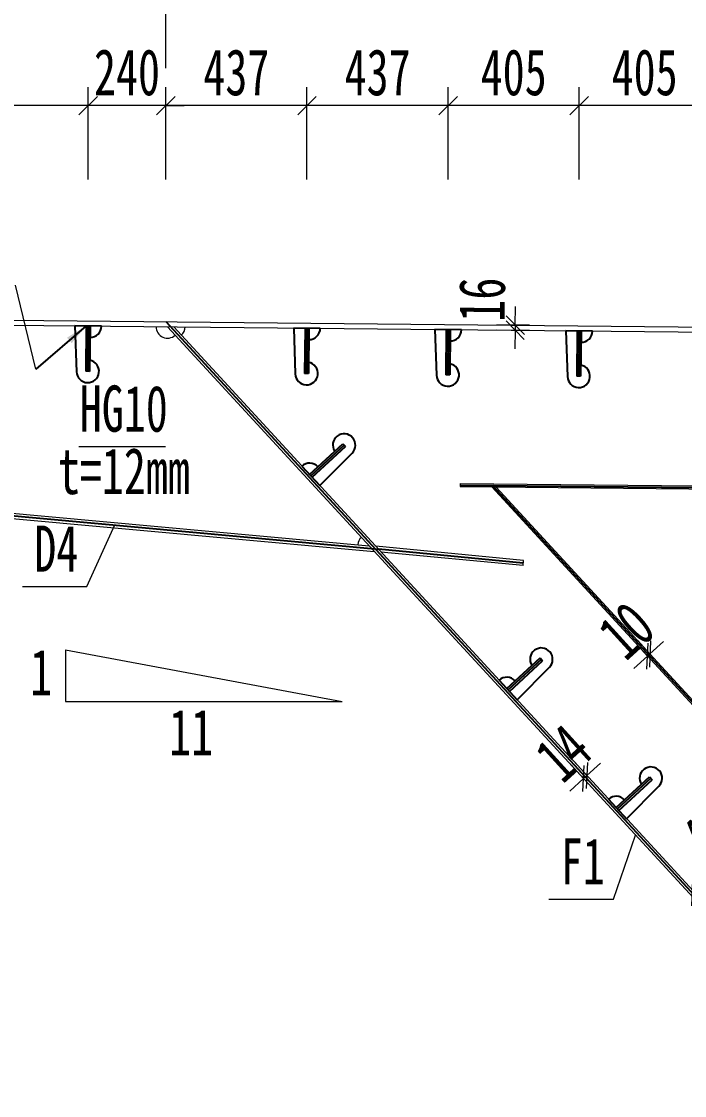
# Model space of a CAD drawing. Header units: millimetres. Extents: x -89049 to 410567, y -307459 to -100425.
# Drawn here: x 131561 to 133611, y -144279 to -140960 of the extents above; entities that cross this region are included whole.
import ezdxf
from ezdxf.enums import TextEntityAlignment as Align

# ---------------------------------------------------------------- set-up
doc = ezdxf.new("R2010")
doc.units = ezdxf.units.MM
doc.layers.get('Defpoints').update_dxf_attribs({"color": 8})
for name, color, linetype, lineweight in [('Dim', 4, 'Continuous', 15), ('文字', 7, 'Continuous', 15), ('细实线', 4, 'Continuous', 15), ('钢板粗线', 1, 'Continuous', 25), ('钢板细线', 6, 'Continuous', 15)]:
    doc.layers.add(name, color=color, linetype=linetype, lineweight=lineweight)
doc.styles.add('111', font='', dxfattribs={"width": 0.7})
doc.styles.add('BM_Dim', font='', dxfattribs={"width": 0.85})
doc.styles.get("Standard").update_dxf_attribs({"font": ''})
doc.styles.get('111').set_extended_font_data('仿宋_GB2312')
doc.styles.get('BM_Dim').set_extended_font_data('仿宋_GB2312')
doc.styles.get('Standard').set_extended_font_data('仿宋_GB2312')
doc.dimstyles.new('200', dxfattribs={"dimscale": 0, "dimtxt": 2.5, "dimasz": 1, "dimexe": 1, "dimexo": 1, "dimgap": 0.6, "dimtad": 1, "dimdec": 0, "dimdsep": 46, "dimtxsty": '111', "dimblk": 'OBLIQUE', "dimcen": 0, "dimclrd": 4, "dimclre": 4, "dimclrt": 4, "dimadec": 1, "dimazin": 2, "dimtfac": 1, "dimtdec": 0, "dimtix": 1, "dimtmove": 2, "dimatfit": 3, "dimfxl": 4, "dimfxlon": 1, "dimtolj": 1, "dimlwd": -1, "dimlwe": -1, "dimarcsym": 0})
doc.dimstyles.new('MSteel_1.0_1.0', dxfattribs={"dimtxt": 3, "dimasz": 1.2, "dimexe": 1, "dimexo": 1, "dimgap": 1, "dimtad": 3, "dimtoh": 1, "dimdec": 0, "dimzin": 0, "dimdsep": 46, "dimtxsty": 'Standard', "dimblk": 'ARCHTICK', "dimcen": 0.09, "dimclrd": 3, "dimclre": 3, "dimadec": 0, "dimazin": 0, "dimtfac": 1, "dimtdec": 4, "dimtofl": 0, "dimtmove": 0, "dimatfit": 3, "dimfxl": 1, "dimtolj": 1, "dimtzin": 0, "dimarcsym": 0})

# ---------------------------------------------------------------- blocks, each defined once
blk = doc.blocks.new('_Oblique')
at = {"color": 0, "linetype": 'ByBlock', "lineweight": -2}
blk.add_line((-0.5, -0.5), (0.5, 0.5), dxfattribs=at)
blk = doc.blocks.new('*D3224')
at = {"layer": 'Defpoints', "color": 0, "transparency": 16777216}
for p in [(132007.1, -140875.7), (132007.1, -141851.7), (129151.6, -141866.8)]:
    blk.add_point(p, dxfattribs=at)
at = {"layer": '细实线', "color": 4, "transparency": 16777216}
for p, q in [((129151.6, -141104.3), (129151.6, -140818.6)), ((132007.1, -141104.3), (132007.1, -140818.6)), ((129151.6, -140875.7), (132007.1, -140875.7))]:
    blk.add_line(p, q, dxfattribs=at)
at = {"layer": '细实线', "color": 4, "transparency": 16777216, "xscale": 57.14285714285715, "yscale": 57.14285714285715, "zscale": 57.14285714285715, "rotation": 180}
blk.add_blockref('_Oblique', (129151.6, -140875.7), dxfattribs=at)
at = {"layer": '细实线', "color": 4, "transparency": 16777216, "xscale": 57.14285714285715, "yscale": 57.14285714285715, "zscale": 57.14285714285715}
blk.add_blockref('_Oblique', (132007.1, -140875.7), dxfattribs=at)
at = {"layer": '细实线', "color": 4, "transparency": 16777216, "insert": (130579.3, -140773.5), "char_height": 142.86, "attachment_point": 5, "style": '111'}
blk.add_mtext('\\A1;2856', dxfattribs=at)
blk = doc.blocks.new('*D3225')
at = {"layer": 'Defpoints', "color": 0, "transparency": 16777216}
for p in [(141403.9, -140875.7), (141403.9, -141876.4), (132007.1, -141886.1)]:
    blk.add_point(p, dxfattribs=at)
at = {"layer": '细实线', "color": 4, "transparency": 16777216}
for p, q in [((132007.1, -141104.3), (132007.1, -140818.6)), ((141403.9, -141104.3), (141403.9, -140818.6)), ((132007.1, -140875.7), (141403.9, -140875.7))]:
    blk.add_line(p, q, dxfattribs=at)
at = {"layer": '细实线', "color": 4, "transparency": 16777216, "xscale": 57.14285714285715, "yscale": 57.14285714285715, "zscale": 57.14285714285715, "rotation": 180}
blk.add_blockref('_Oblique', (132007.1, -140875.7), dxfattribs=at)
at = {"layer": '细实线', "color": 4, "transparency": 16777216, "xscale": 57.14285714285715, "yscale": 57.14285714285715, "zscale": 57.14285714285715}
blk.add_blockref('_Oblique', (141403.9, -140875.7), dxfattribs=at)
at = {"layer": '细实线', "color": 4, "transparency": 16777216, "insert": (136705.5, -140773.5), "char_height": 142.86, "attachment_point": 5, "style": '111'}
blk.add_mtext('\\A1;9397', dxfattribs=at)
blk = doc.blocks.new('_ArchTick')
at = {"color": 0, "linetype": 'ByBlock', "const_width": 0.15}
blk.add_lwpolyline([(-0.5, -0.5), (0.5, 0.5)], dxfattribs=at)
blk = doc.blocks.new('12-140加劲 有过焊孔')
at = {"layer": 'Defpoints'}
blk.add_line((0, 0), (0, 140), dxfattribs=at)
at = {"layer": '钢板粗线', "color": 7}
for p, q in [((-6, 0), (-6, 140)), ((-6, 140), (6, 140)), ((6, 0), (6, 140)), ((41, 0), (35, 141.5)), ((-41, 0), (41, 0))]:
    blk.add_line(p, q, dxfattribs=at)
for centre, start, end in [((0, 140), 2.441, 260.1291), ((-6, 0), 90, 180)]:
    blk.add_arc(centre, 35, start, end, dxfattribs=at)
blk = doc.blocks.new('*D3232')
at = {"layer": 'Defpoints', "color": 0, "transparency": 16777216}
for p in [(133087.5, -141914.2), (133188.7, -141915.2), (133188.8, -141899.2)]:
    blk.add_point(p, dxfattribs=at)
at = {"layer": '细实线', "color": 4, "transparency": 16777216}
for p, q in [((133087.6, -141898.2), (133088.2, -141841.1)), ((133131.5, -141914.7), (133030.3, -141913.6)), ((133131.7, -141898.7), (133030.5, -141897.6)), ((133087.5, -141914.2), (133086.9, -141971.4)), ((133087.6, -141898.2), (133087.5, -141914.2))]:
    blk.add_line(p, q, dxfattribs=at)
at = {"layer": '细实线', "color": 4, "transparency": 16777216, "xscale": 57.1428571428572, "yscale": 57.1428571428572, "zscale": 57.1428571428572}
for p, rotation in [((133087.5, -141914.2), 89.42629083929008), ((133087.6, -141898.2), 269.4262908392901)]:
    blk.add_blockref('_Oblique', p, dxfattribs=dict(at, rotation=rotation))
at = {"layer": '细实线', "color": 4, "transparency": 16777216, "insert": (132985.3, -141819.3), "char_height": 142.86, "attachment_point": 5, "rotation": 89.4263, "style": '111'}
blk.add_mtext('\\A1;16', dxfattribs=at)
blk = doc.blocks.new('14-160加劲 有过焊孔')
at = {"layer": 'Defpoints'}
blk.add_line((38609.4, 31489.3), (38609.4, 31629.3), dxfattribs=at)
at = {"layer": '钢板粗线', "color": 7}
for p, q in [((38603.4, 31489.3), (38603.4, 31629.3)), ((38603.4, 31629.3), (38615.4, 31629.3)), ((38615.4, 31489.3), (38615.4, 31629.3)), ((38650.4, 31489.3), (38644.3, 31630.8)), ((38568.4, 31489.3), (38650.4, 31489.3))]:
    blk.add_line(p, q, dxfattribs=at)
for centre, start, end in [((38609.4, 31629.3), 2.441, 260.1291), ((38603.4, 31489.3), 90, 180)]:
    blk.add_arc(centre, 35, start, end, dxfattribs=at)
blk = doc.blocks.new('*D3233')
at = {"layer": 'Defpoints', "color": 0, "transparency": 16777216}
for p in [(133309, -143290.3), (133309.5, -143311.6), (133319.9, -143302.2)]:
    blk.add_point(p, dxfattribs=at)
at = {"layer": '细实线', "color": 4, "transparency": 16777216}
for p, q in [((133298.7, -143299.7), (133260.2, -143257.5)), ((133309, -143290.3), (133270.6, -143248.1)), ((133309, -143290.3), (133351.3, -143251.9)), ((133298.7, -143299.7), (133256.4, -143338.2)), ((133298.7, -143299.7), (133309, -143290.3))]:
    blk.add_line(p, q, dxfattribs=at)
at = {"layer": '细实线', "color": 4, "transparency": 16777216, "xscale": 57.14285714285715, "yscale": 57.14285714285715, "zscale": 57.14285714285715}
for p, rotation in [((133298.7, -143299.7), 42.30941180379739), ((133309, -143290.3), 222.3094118037974)]:
    blk.add_blockref('_Oblique', p, dxfattribs=dict(at, rotation=rotation))
at = {"layer": '细实线', "color": 4, "transparency": 16777216, "insert": (133236.1, -143220.6), "char_height": 142.86, "attachment_point": 5, "rotation": 42.3094, "style": '111'}
blk.add_mtext('\\A1;14', dxfattribs=at)
blk = doc.blocks.new('*D3234')
at = {"layer": 'Defpoints', "color": 0, "transparency": 16777216}
for p in [(133504.2, -142914.7), (133514.8, -142941.2), (133522.2, -142934.4)]:
    blk.add_point(p, dxfattribs=at)
at = {"layer": '细实线', "color": 4, "transparency": 16777216}
for p, q in [((133496.8, -142921.4), (133458.4, -142879.2)), ((133504.2, -142914.7), (133465.8, -142872.4)), ((133504.2, -142914.7), (133546.5, -142876.2)), ((133496.8, -142921.4), (133504.2, -142914.7)), ((133496.8, -142921.4), (133454.6, -142959.9))]:
    blk.add_line(p, q, dxfattribs=at)
at = {"layer": '细实线', "color": 4, "transparency": 16777216, "xscale": 57.14285714285715, "yscale": 57.14285714285715, "zscale": 57.14285714285715}
for p, rotation in [((133496.8, -142921.4), 42.31909851144874), ((133504.2, -142914.7), 222.3190985114487)]:
    blk.add_blockref('_Oblique', p, dxfattribs=dict(at, rotation=rotation))
at = {"layer": '细实线', "color": 4, "transparency": 16777216, "insert": (133431.7, -142842.5), "char_height": 142.86, "attachment_point": 5, "rotation": 42.3191, "style": '111'}
blk.add_mtext('\\A1;10', dxfattribs=at)
blk = doc.blocks.new('*D3235')
at = {"layer": 'Defpoints', "color": 0, "transparency": 16777216}
for p in [(133929.8, -143384), (133970.7, -143428.9), (133675, -143698.1)]:
    blk.add_point(p, dxfattribs=at)
at = {"layer": '细实线', "color": 4, "transparency": 16777216}
for p, q in [((133932.2, -143386.6), (133891.3, -143341.7)), ((133634.1, -143653.2), (133929.8, -143384)), ((133636.5, -143655.8), (133595.6, -143610.9))]:
    blk.add_line(p, q, dxfattribs=at)
at = {"layer": '细实线', "color": 4, "transparency": 16777216, "xscale": 57.14285714285715, "yscale": 57.14285714285715, "zscale": 57.14285714285715}
for p, rotation in [((133929.8, -143384), 42.31909851126608), ((133634.1, -143653.2), 222.319098511266)]:
    blk.add_blockref('_Oblique', p, dxfattribs=dict(at, rotation=rotation))
at = {"layer": '细实线', "color": 4, "transparency": 16777216, "insert": (133713.1, -143443), "char_height": 142.86, "attachment_point": 5, "rotation": 42.3191, "style": '111'}
blk.add_mtext('\\A1;400', dxfattribs=at)
blk = doc.blocks.new('*D3284')
at = {"layer": 'Defpoints', "color": 0, "transparency": 16777216}
for p in [(133285.3, -141219.8), (133285.3, -141784.2), (133690.2, -141819.5)]:
    blk.add_point(p, dxfattribs=at)
at = {"layer": '细实线', "color": 4, "transparency": 16777216}
for p, q in [((133285.3, -141448.3), (133285.3, -141162.6)), ((133690.2, -141448.3), (133690.2, -141162.6)), ((133690.2, -141219.8), (133285.3, -141219.8))]:
    blk.add_line(p, q, dxfattribs=at)
at = {"layer": '细实线', "color": 4, "transparency": 16777216, "xscale": 57.14285714285715, "yscale": 57.14285714285715, "zscale": 57.14285714285715, "rotation": 180}
blk.add_blockref('_Oblique', (133285.3, -141219.8), dxfattribs=at)
at = {"layer": '细实线', "color": 4, "transparency": 16777216, "xscale": 57.14285714285715, "yscale": 57.14285714285715, "zscale": 57.14285714285715}
blk.add_blockref('_Oblique', (133690.2, -141219.8), dxfattribs=at)
at = {"layer": '细实线', "color": 4, "transparency": 16777216, "insert": (133487.7, -141117.5), "char_height": 142.86, "attachment_point": 5, "style": '111'}
blk.add_mtext('\\A1;405', dxfattribs=at)
blk = doc.blocks.new('*D3285')
at = {"layer": 'Defpoints', "color": 0, "transparency": 16777216}
for p in [(132880.4, -141219.8), (132880.4, -141749), (133285.3, -141740.7)]:
    blk.add_point(p, dxfattribs=at)
at = {"layer": '细实线', "color": 4, "transparency": 16777216}
for p, q in [((132880.4, -141448.3), (132880.4, -141162.6)), ((133285.3, -141448.3), (133285.3, -141162.6)), ((133285.3, -141219.8), (132880.4, -141219.8))]:
    blk.add_line(p, q, dxfattribs=at)
at = {"layer": '细实线', "color": 4, "transparency": 16777216, "xscale": 57.14285714285715, "yscale": 57.14285714285715, "zscale": 57.14285714285715, "rotation": 180}
blk.add_blockref('_Oblique', (132880.4, -141219.8), dxfattribs=at)
at = {"layer": '细实线', "color": 4, "transparency": 16777216, "xscale": 57.14285714285715, "yscale": 57.14285714285715, "zscale": 57.14285714285715}
blk.add_blockref('_Oblique', (133285.3, -141219.8), dxfattribs=at)
at = {"layer": '细实线', "color": 4, "transparency": 16777216, "insert": (133082.8, -141117.5), "char_height": 142.86, "attachment_point": 5, "style": '111'}
blk.add_mtext('\\A1;405', dxfattribs=at)
blk = doc.blocks.new('*D3286')
at = {"layer": 'Defpoints', "color": 0, "transparency": 16777216}
for p in [(132443.8, -141219.8), (132880.4, -141749), (132443.8, -141807)]:
    blk.add_point(p, dxfattribs=at)
at = {"layer": '细实线', "color": 4, "transparency": 16777216}
for p, q in [((132443.8, -141448.3), (132443.8, -141162.6)), ((132880.4, -141448.3), (132880.4, -141162.6)), ((132880.4, -141219.8), (132443.8, -141219.8))]:
    blk.add_line(p, q, dxfattribs=at)
at = {"layer": '细实线', "color": 4, "transparency": 16777216, "xscale": 57.14285714285715, "yscale": 57.14285714285715, "zscale": 57.14285714285715, "rotation": 180}
blk.add_blockref('_Oblique', (132443.8, -141219.8), dxfattribs=at)
at = {"layer": '细实线', "color": 4, "transparency": 16777216, "xscale": 57.14285714285715, "yscale": 57.14285714285715, "zscale": 57.14285714285715}
blk.add_blockref('_Oblique', (132880.4, -141219.8), dxfattribs=at)
at = {"layer": '细实线', "color": 4, "transparency": 16777216, "insert": (132662.1, -141117.5), "char_height": 142.86, "attachment_point": 5, "style": '111'}
blk.add_mtext('\\A1;437', dxfattribs=at)
blk = doc.blocks.new('*D3287')
at = {"layer": 'Defpoints', "color": 0, "transparency": 16777216}
for p in [(132007.1, -141219.8), (132007.1, -141747.2), (132443.8, -141807)]:
    blk.add_point(p, dxfattribs=at)
at = {"layer": '细实线', "color": 4, "transparency": 16777216}
for p, q in [((132007.1, -141448.3), (132007.1, -141162.6)), ((132443.8, -141448.3), (132443.8, -141162.6)), ((132443.8, -141219.8), (132007.1, -141219.8))]:
    blk.add_line(p, q, dxfattribs=at)
at = {"layer": '细实线', "color": 4, "transparency": 16777216, "xscale": 57.14285714285715, "yscale": 57.14285714285715, "zscale": 57.14285714285715, "rotation": 180}
blk.add_blockref('_Oblique', (132007.1, -141219.8), dxfattribs=at)
at = {"layer": '细实线', "color": 4, "transparency": 16777216, "xscale": 57.14285714285715, "yscale": 57.14285714285715, "zscale": 57.14285714285715}
blk.add_blockref('_Oblique', (132443.8, -141219.8), dxfattribs=at)
at = {"layer": '细实线', "color": 4, "transparency": 16777216, "insert": (132225.4, -141117.5), "char_height": 142.86, "attachment_point": 5, "style": '111'}
blk.add_mtext('\\A1;437', dxfattribs=at)
blk = doc.blocks.new('*D3291')
at = {"layer": 'Defpoints', "color": 0, "transparency": 16777216}
for p in [(131767.2, -141219.8), (131767.2, -141899.7), (132007.2, -141886.1)]:
    blk.add_point(p, dxfattribs=at)
at = {"layer": '细实线', "color": 4, "transparency": 16777216}
for p, q in [((131767.2, -141448.3), (131767.2, -141162.6)), ((132007.2, -141448.3), (132007.2, -141162.6)), ((131767.2, -141219.8), (131710.1, -141219.8)), ((132007.2, -141219.8), (131767.2, -141219.8)), ((132007.2, -141219.8), (132064.3, -141219.8))]:
    blk.add_line(p, q, dxfattribs=at)
at = {"layer": '细实线', "color": 4, "transparency": 16777216, "xscale": 57.14285714285715, "yscale": 57.14285714285715, "zscale": 57.14285714285715}
blk.add_blockref('_Oblique', (131767.2, -141219.8), dxfattribs=at)
at = {"layer": '细实线', "color": 4, "transparency": 16777216, "xscale": 57.14285714285715, "yscale": 57.14285714285715, "zscale": 57.14285714285715, "rotation": 180}
blk.add_blockref('_Oblique', (132007.2, -141219.8), dxfattribs=at)
at = {"layer": '细实线', "color": 4, "transparency": 16777216, "insert": (131887.2, -141117.5), "char_height": 142.86, "attachment_point": 5, "style": '111'}
blk.add_mtext('\\A1;240', dxfattribs=at)
blk = doc.blocks.new('*D3294')
at = {"layer": 'Defpoints', "color": 0, "transparency": 16777216}
for p in [(129927.4, -141219.8), (131767.2, -141746.5), (129927.4, -141873)]:
    blk.add_point(p, dxfattribs=at)
at = {"layer": '细实线', "color": 4, "transparency": 16777216}
for p, q in [((129927.4, -141448.3), (129927.4, -141162.6)), ((131767.2, -141448.3), (131767.2, -141162.6)), ((131767.2, -141219.8), (129927.4, -141219.8))]:
    blk.add_line(p, q, dxfattribs=at)
at = {"layer": '细实线', "color": 4, "transparency": 16777216, "xscale": 57.14285714285715, "yscale": 57.14285714285715, "zscale": 57.14285714285715, "rotation": 180}
blk.add_blockref('_Oblique', (129927.4, -141219.8), dxfattribs=at)
at = {"layer": '细实线', "color": 4, "transparency": 16777216, "xscale": 57.14285714285715, "yscale": 57.14285714285715, "zscale": 57.14285714285715}
blk.add_blockref('_Oblique', (131767.2, -141219.8), dxfattribs=at)
at = {"layer": '细实线', "color": 4, "transparency": 16777216, "insert": (130847.3, -141117.5), "char_height": 142.86, "attachment_point": 5, "style": '111'}
blk.add_mtext('\\A1;6×307', dxfattribs=at)
blk = doc.blocks.new('*D3297')
at = {"layer": 'Defpoints', "color": 0, "transparency": 16777216}
for p in [(132011.2, -141902.2), (133908.2, -144106.1), (134026.5, -144133.9), (134067, -144133.9), (141139.8, -144133.9)]:
    blk.add_point(p, dxfattribs=at)
at = {"layer": '细实线', "color": 4, "transparency": 16777216}
blk.add_line((133969.3, -144133.9), (133848.6, -144133.9), dxfattribs=at)
blk.add_arc((134067, -144133.9), 161.2, 132.6489, 180, dxfattribs=at)
at = {"layer": '细实线', "color": 4, "transparency": 16777216, "xscale": 57.14285714285715, "yscale": 57.14285714285715, "zscale": 57.14285714285715}
for p, rotation in [((133957.8, -144015.4), 42.64891912976078), ((133905.8, -144133.9), 270)]:
    blk.add_blockref('_Oblique', p, dxfattribs=dict(at, rotation=rotation))
at = {"layer": '细实线', "color": 4, "transparency": 16777216, "insert": (133768.3, -144036), "char_height": 142.857, "attachment_point": 5, "rotation": 71.8543, "style": '111'}
blk.add_mtext('\\A1;47.4%%d', dxfattribs=at)
blk = doc.blocks.new('*D3301')
at = {"layer": 'Defpoints', "color": 0, "transparency": 16777216}
for p in [(141403.9, -140572), (141403.9, -141572.8), (129151.6, -141866.8)]:
    blk.add_point(p, dxfattribs=at)
at = {"layer": '细实线', "color": 4, "transparency": 16777216}
for p, q in [((129151.6, -140800.6), (129151.6, -140514.9)), ((141403.9, -140800.6), (141403.9, -140514.9)), ((129151.6, -140572), (141403.9, -140572))]:
    blk.add_line(p, q, dxfattribs=at)
at = {"layer": '细实线', "color": 4, "transparency": 16777216, "xscale": 57.14285714285715, "yscale": 57.14285714285715, "zscale": 57.14285714285715, "rotation": 180}
blk.add_blockref('_Oblique', (129151.6, -140572), dxfattribs=at)
at = {"layer": '细实线', "color": 4, "transparency": 16777216, "xscale": 57.14285714285715, "yscale": 57.14285714285715, "zscale": 57.14285714285715}
blk.add_blockref('_Oblique', (141403.9, -140572), dxfattribs=at)
at = {"layer": '细实线', "color": 4, "transparency": 16777216, "insert": (135277.7, -140471.3), "char_height": 142.86, "attachment_point": 5, "style": '111'}
blk.add_mtext('\\A1;12252', dxfattribs=at)

msp = doc.modelspace()

# ---------------------------------------------------------------- linework, layer by layer
at = {"layer": 'Defpoints'}
for p, q in [((132007.1, -141887.4), (134076.5, -144133.9)), ((129201.6, -142275.3), (132664.5, -142590.7)), ((133017.2, -142393.5), (134251.9, -143733.9)), ((133112.5, -142633.6), (132664.5, -142590.7))]:
    msp.add_line(p, q, dxfattribs=at)
at = {"layer": 'Defpoints', "color": 8, "elevation": 0}
msp.add_lwpolyline([(132917.2, -142392.5), (136753.6, -142431)], dxfattribs=at)
at = {"layer": '细实线', "color": 8}
msp.add_line((131605.3, -142033.9), (131542.3, -141774.8), dxfattribs=at)
at = {"layer": '细实线'}
for p, q in [((131737.9, -142273.6), (132006.6, -142273.6)), ((131763.2, -142706.4), (131849.9, -142515.9)), ((131563.7, -142706.4), (131763.2, -142706.4)), ((131696.9, -142901.8), (132552.5, -143061.8)), ((131696.9, -142901.8), (131696.9, -143061.8)), ((131696.9, -143061.8), (132552.5, -143061.8)), ((133391.2, -143672.7), (133459.6, -143474.5)), ((133191.7, -143672.7), (133391.2, -143672.7))]:
    msp.add_line(p, q, dxfattribs=at)
at = {"layer": '钢板细线'}
for p, q in [((132012.4, -141903.5), (134067, -144133.9)), ((132031.6, -141903.6), (134086, -144133.9)), ((129213.6, -142268.4), (132635.7, -142580.1)), ((129213.6, -142284.4), (132651.8, -142597.6)), ((132917.2, -142387.5), (132917.1, -142397.5)), ((133015, -142398.5), (134240.5, -143728.9)), ((133028.7, -142398.7), (134254, -143728.9))]:
    msp.add_line(p, q, dxfattribs=at)
at = {"layer": '钢板细线', "color": 7}
for p, q in [((133113.2, -142625.7), (132656.4, -142581.9)), ((133111.7, -142641.6), (132672.6, -142599.5)), ((133111.7, -142641.6), (133113.2, -142625.7))]:
    msp.add_line(p, q, dxfattribs=at)
at = {"layer": '钢板细线', "elevation": 0}
for points in [[(129151.6, -141858.8), (137203.9, -141939.4), (142042, -141866.9)], [(129151.6, -141874.8), (137204, -141955.4), (142042, -141882.9)], [(132917.1, -142397.5), (136753.6, -142436)], [(132917.2, -142387.5), (136753.7, -142426)]]:
    msp.add_lwpolyline(points, dxfattribs=at)
at = {"layer": '钢板细线'}
for centre, start, end in [((132012.4, -141903.5), 179.4263, 312.3094), ((132031.6, -141903.6), 312.3094, 359.4263), ((132635.7, -142580.1), 132.6489, 174.8359)]:
    msp.add_arc(centre, 35, start, end, dxfattribs=at)

# ---------------------------------------------------------------- block references
at = {"layer": '细实线', "rotation": 179.4262908401}
for p in [(131767.2, -141901), (132443.8, -141907.8), (132880.4, -141912.1), (133285.3, -141916.2)]:
    msp.add_blockref('12-140加劲 有过焊孔', p, dxfattribs=at)
at = {"layer": '钢板细线'}
for p, rotation in [((83136.6, -135300.2), 312.6489191297555), ((83746.4, -135962.1), 312.648919129774), ((84085.1, -136329.9), 312.6489191297598)]:
    msp.add_blockref('14-160加劲 有过焊孔', p, dxfattribs=dict(at, rotation=rotation))

# ---------------------------------------------------------------- texts
at = {"layer": '文字', "style": 'BM_Dim', "width": 0.7}
for s, height, p in [('HG10', 142.86, (131877.4, -142270.5)), ('t=12mm', 142.86, (131877.4, -142463.4)), ('D4', 142.86, (131668.6, -142703.3)), ('1', 142.9, (131622, -143085.8)), ('11', 142.86, (132085.6, -143271.1)), ('F1', 142.86, (133296.6, -143669.7))]:
    msp.add_text(s, height=height, dxfattribs=at).set_placement(p, align=Align.BOTTOM_CENTER)

# ---------------------------------------------------------------- dimensions: what is measured, and where the dimension line sits
at = {"layer": '细实线'}
for base, p1, p2, override, picture, middle in [((141403.9, -140572), (129151.6, -141866.8), (141403.9, -141572.8), {"dimscale": 57.142857, "dimtxsty": '111', "dimblk": 'Oblique'}, '*D3301', (135277.7, -140471.3)), ((132007.1309, -140875.7057), (129151.5594, -141866.8072), (132007.1309, -141851.7237), {"dimscale": 57.142857, "dimtxsty": '111', "dimblk": 'Oblique'}, '*D3224', (130579.3452, -140773.4663)), ((141403.9, -140875.7), (132007.1, -141886.1), (141403.9, -141876.4), {"dimscale": 57.142857, "dimtxsty": '111', "dimblk": 'Oblique'}, '*D3225', (136705.5, -140773.5)), ((131767.2, -141219.8), (132007.2, -141886.1), (131767.2, -141899.7), {"dimscale": 57.142857, "dimblk": 'Oblique'}, '*D3291', (131887.2, -141117.5)), ((132007.1, -141219.8), (132443.8, -141807), (132007.1, -141747.2), {"dimscale": 57.142857, "dimblk": 'Oblique'}, '*D3287', (132225.4, -141117.5)), ((132443.8, -141219.8), (132880.4, -141749), (132443.8, -141807), {"dimscale": 57.142857, "dimblk": 'Oblique'}, '*D3286', (132662.1, -141117.5)), ((132880.4, -141219.8), (133285.3, -141740.7), (132880.4, -141749), {"dimscale": 57.142857, "dimblk": 'Oblique'}, '*D3285', (133082.8, -141117.5)), ((133285.3, -141219.8), (133690.2, -141819.5), (133285.3, -141784.2), {"dimscale": 57.142857, "dimblk": 'Oblique'}, '*D3284', (133487.7, -141117.5))]:
    dim = msp.add_linear_dim(base=base, p1=p1, p2=p2, dimstyle='200', override=override, dxfattribs=at)
    dim.commit()
    dim.dimension.update_dxf_attribs({"geometry": picture, "text_midpoint": middle})
dim = msp.add_linear_dim(base=(129927.4, -141219.8), p1=(131767.2, -141746.5), p2=(129927.4, -141873), text='6×307', dimstyle='200', override={"dimscale": 57.142857, "dimtxsty": '111', "dimblk": 'Oblique'}, dxfattribs=at)
dim.commit()
dim.dimension.update_dxf_attribs({"geometry": '*D3294', "text_midpoint": (130847.3, -141117.5)})
dim = msp.add_linear_dim(base=(133087.5, -141914.2), p1=(133188.8, -141899.2), p2=(133188.7, -141915.2), angle=269.4263, dimstyle='200', override={"dimscale": 57.142857}, dxfattribs=at)
dim.commit()
dim.dimension.update_dxf_attribs({"geometry": '*D3232', "text_midpoint": (132985.3, -141819.3), "dimtype": 161})
dim = msp.add_angular_dim_2l(base=(133908.1933, -144106.0825), line1=((132011.2398, -141902.1937), (134066.956, -144133.9409)), line2=((141139.8364, -144133.9409), (134026.4731, -144133.9409)), dimstyle='200', override={"dimscale": 57.142857, "dimblk": 'Oblique'}, dxfattribs=at)
dim.commit()
dim.dimension.update_dxf_attribs({"geometry": '*D3297', "text_midpoint": (133768.257, -144036.0475), "dimtype": 162})
for p1, p2, distance, picture, middle in [((133514.8, -142941.2), (133522.2, -142934.4), 26.7, '*D3234', (133431.7, -142842.5)), ((133309.5, -143311.6), (133319.9, -143302.2), 16.1, '*D3233', (133236.1, -143220.6)), ((133675, -143698.1), (133970.7, -143428.9), 60.7, '*D3235', (133713.1, -143443))]:
    dim = msp.add_aligned_dim(p1=p1, p2=p2, distance=distance, dimstyle='200', override={"dimscale": 57.142857, "dimblk": 'Oblique'}, dxfattribs=at)
    dim.commit()
    dim.dimension.update_dxf_attribs({"geometry": picture, "text_midpoint": middle})

# ---------------------------------------------------------------- leaders
at = {"layer": 'Dim'}
msp.add_leader([(131761.2, -141900.9), (131605.3, -142033.9)], dimstyle='MSteel_1.0_1.0', override={"dimscale": 57.142857, "dimclrd": 256}, dxfattribs=at)

doc.saveas('drawing.dxf')
